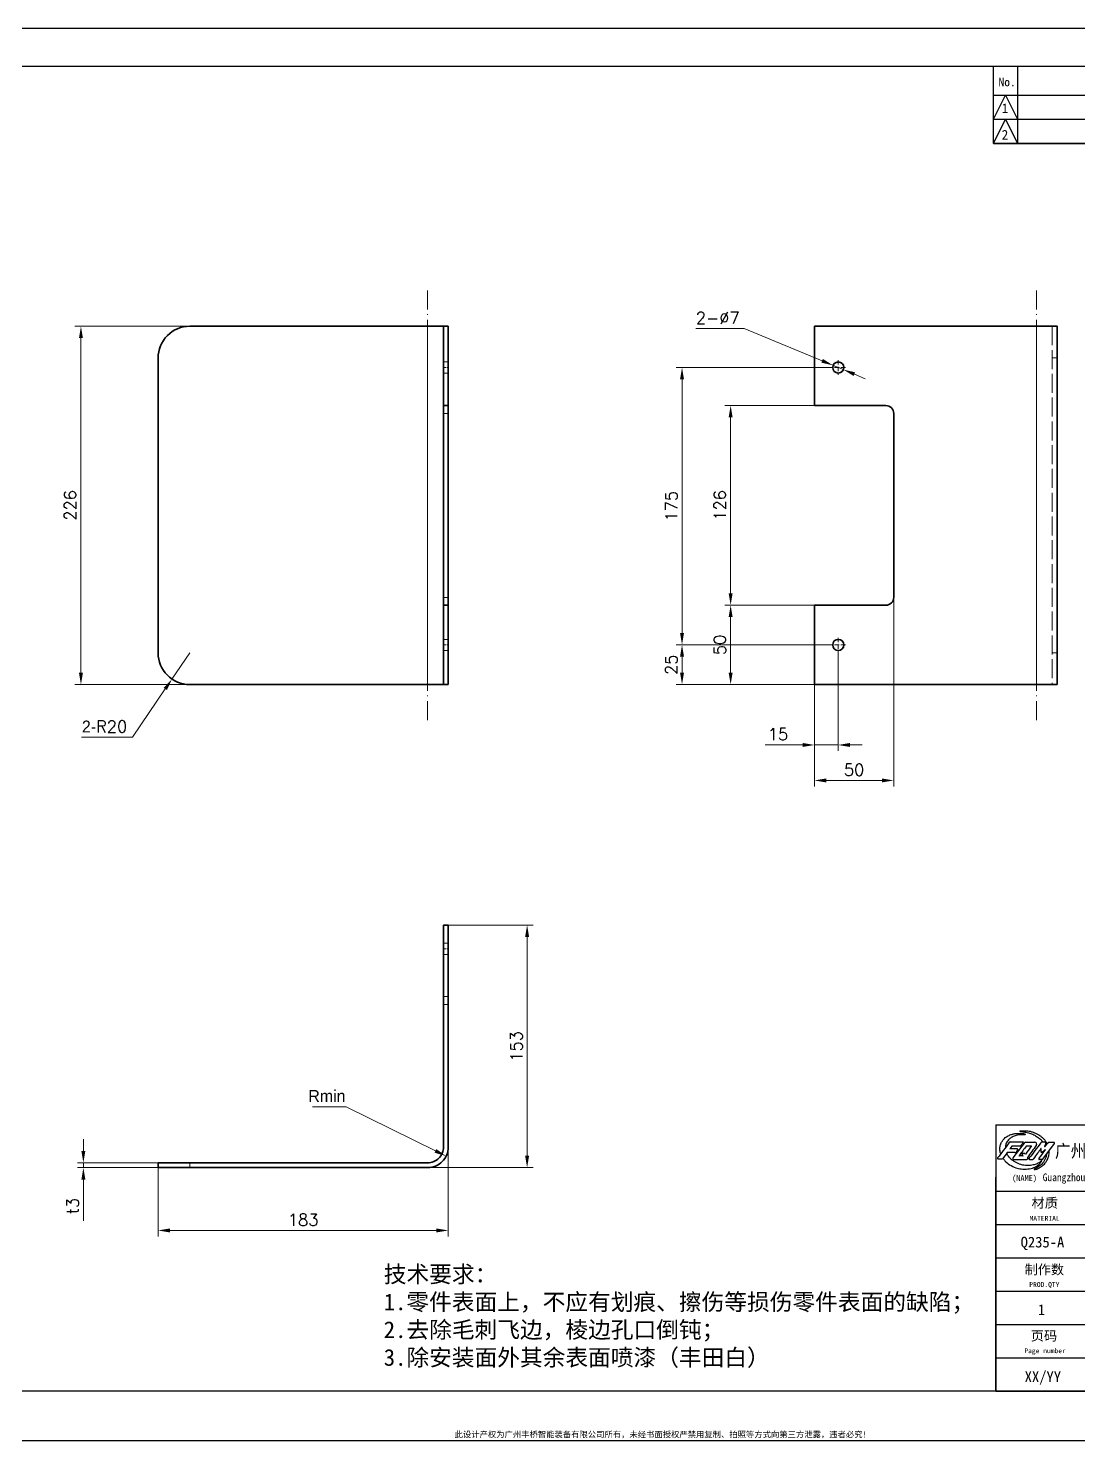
# Model space of a CAD drawing. Header units: millimetres. Extents: x -168473 to -148463, y 295526 to 306160.
# Drawn here: x -159856 to -159194, y 302217 to 303108 of the extents above; entities that cross this region are included whole.
import ezdxf
from ezdxf.enums import TextEntityAlignment as Align

# ---------------------------------------------------------------- set-up
doc = ezdxf.new("R2010")
doc.units = ezdxf.units.MM
for name, pattern in [('CENTER2', [28.575, 19.05, -3.175, 3.175, -3.175]), ('DASHDOT', [18.5, 12, -3, 0.5, -3]), ('DASHED', [15, 12, -3]), ('DASHED2', [9.525, 6.35, -3.175])]:
    doc.linetypes.add(name, pattern=pattern)
for name, color, linetype, lineweight in [('A3', 3, 'Continuous', 20), ('中心线', 2, 'CENTER2', 13), ('尺寸线', 3, 'Continuous', 13), ('文字', 1, 'Continuous', 13), ('细实线', 4, 'Continuous', 25), ('虚线', 2, 'DASHED2', 25)]:
    doc.layers.add(name, color=color, linetype=linetype, lineweight=lineweight)
doc.layers.add('MARK', color=7, linetype='Continuous')
doc.styles.add('CH-1', font='')
doc.styles.get("Standard").update_dxf_attribs({"font": 'txt', "bigfont": 'gbcbig.shx'})
doc.styles.get('CH-1').set_extended_font_data('SimSun')
doc.dimstyles.new('副本03', dxfattribs={"dimscale": 3, "dimtxt": 2.5, "dimasz": 2.5, "dimexe": 1.25, "dimexo": 0, "dimgap": 1, "dimtad": 1, "dimdsep": 46, "dimtxsty": 'Standard', "dimcen": 1, "dimclrd": 3, "dimclre": 3, "dimclrt": 1, "dimadec": 1, "dimazin": 2, "dimtfac": 1, "dimtmove": 0, "dimatfit": 3, "dimfxl": 0, "dimtolj": 1, "dimlwd": -1, "dimlwe": -1, "dimarcsym": 0})
doc.dimstyles.new('副本03$3', dxfattribs={"dimscale": 3, "dimtxt": 2.5, "dimasz": 2.5, "dimexe": 1.25, "dimexo": 0, "dimgap": 1, "dimtad": 1, "dimtih": 1, "dimtoh": 1, "dimdsep": 46, "dimtxsty": 'Standard', "dimcen": 1, "dimclrd": 3, "dimclre": 3, "dimclrt": 1, "dimadec": 1, "dimazin": 2, "dimtfac": 1, "dimtmove": 0, "dimatfit": 3, "dimfxl": 0, "dimtolj": 1, "dimlwd": -1, "dimlwe": -1, "dimarcsym": 0})
doc.dimstyles.new('副本03$4', dxfattribs={"dimscale": 3, "dimtxt": 2.5, "dimasz": 2.5, "dimexe": 1.25, "dimexo": 0, "dimgap": 1, "dimtad": 1, "dimtih": 1, "dimtoh": 1, "dimdsep": 46, "dimtxsty": 'Standard', "dimcen": 1, "dimclrd": 3, "dimclre": 3, "dimclrt": 1, "dimadec": 1, "dimazin": 2, "dimtfac": 1, "dimtmove": 0, "dimatfit": 3, "dimfxl": 0, "dimtolj": 1, "dimlwd": -1, "dimlwe": -1, "dimarcsym": 0})

# ---------------------------------------------------------------- blocks, each defined once
blk = doc.blocks.new('A$C2CD672AE')
for p, q in [((-218.5, -289), (-218.5, 8)), ((-218.5, 8), (201.5, 8)), ((201.5, 8), (201.5, -289)), ((-193.5, 0), (193.5, 0)), ((-193.5, -278.55), (-193.5, 0)), ((69.95, -16.21), (69.95, 0)), ((69.95, 0), (181.5, 0)), ((69.95, 0), (181.5, 0)), ((69.95, 0), (181.5, 0)), ((69.95, 0), (181.5, 0)), ((75.02, 0), (75.02, -16.21)), ((154.5, 0), (154.5, -16.21)), ((154.5, 0), (154.5, -16.21)), ((154.5, 0), (154.5, -16.21)), ((154.5, 0), (154.5, -16.21)), ((154.5, 0), (154.5, -16.21)), ((169.5, 0), (169.5, -16.21)), ((169.5, 0), (169.5, -16.21)), ((169.5, 0), (169.5, -16.21)), ((169.5, 0), (169.5, -16.21)), ((169.5, 0), (169.5, -16.21)), ((181.5, 0), (181.5, -16.21)), ((181.5, 0), (181.5, -16.21)), ((181.5, 0), (181.5, -16.21)), ((181.5, 0), (181.5, -16.21)), ((181.5, 0), (181.5, -16.21)), ((193.5, 0), (193.5, -278.55)), ((69.95, -11.14), (72.49, -6.07)), ((69.95, -6.07), (181.5, -6.07)), ((69.95, -6.07), (181.5, -6.07)), ((69.95, -6.07), (181.5, -6.07)), ((69.95, -6.07), (181.5, -6.07)), ((72.49, -6.07), (75.02, -11.14)), ((181.5, -6.07), (193.5, -6.07)), ((181.5, -6.07), (193.5, -6.07)), ((181.5, -6.07), (193.5, -6.07)), ((181.5, -6.07), (193.5, -6.07)), ((69.95, -16.21), (72.49, -11.14)), ((69.95, -11.14), (181.5, -11.14)), ((69.95, -11.14), (181.5, -11.14)), ((69.95, -11.14), (181.5, -11.14)), ((69.95, -11.14), (181.5, -11.14)), ((72.49, -11.14), (75.02, -16.21)), ((69.95, -16.21), (193.5, -16.21)), ((193.5, -16.21), (69.95, -16.21)), ((69.95, -16.21), (193.5, -16.21)), ((193.5, -278.55), (-193.5, -278.55)), ((201.5, -289), (-218.5, -289))]:
    blk.add_line(p, q)
at = {"style": 'CH-1'}
for s, height, p in [('No.', 1.775, (72.85, -3.33)), ('设 变 内 容', 1.775, (116.34, -1.91)), ('日 期', 1.775, (161.67, -2.16)), ('变更者', 1.775, (175.88, -2.16)), ('锐角除去', 1.775, (187.88, -1.63)), ('REVISION', 1.775, (116.61, -4.62)), ('DATE', 1.775, (162.09, -4.87)), ('REVR', 1.775, (176.3, -4.87)), ('1', 2.03, (72.4, -8.84)), ('C0.5', 1.775, (187.88, -11.03)), ('2', 2.03, (72.4, -14.39))]:
    blk.add_text(s, height=height, dxfattribs=at).set_placement(p, align=Align.MIDDLE)
at = {"style": 'CH-1', "width": 0.7}
blk.add_text('ACUTE ANGLE', height=1.7746, dxfattribs=at).set_placement((187.88, -4.69), align=Align.MIDDLE)
at = {"char_height": 1.25}
for s, insert, width, attachment_point in [('{\\Ftxt,@extfont2|c134;FQM-ER-GL-90A(A3)}', (183.75, 6), 39, 5), ('{\\fSimSun|b1|i0|c134|p2;此设计产权为广州丰桥智能装备有限公司所有，未经书面授权严禁用复制、拍照等方式向第三方泄露，违者必究!}', (0, -288.5), 387, 8)]:
    blk.add_mtext(s, dxfattribs=dict(at, insert=insert, width=width, attachment_point=attachment_point))
blk = doc.blocks.new('A$C34C2392C')
at = {"linetype": 'CENTER2', "ltscale": 0.3}
for p, q in [((-5.53, 4.13), (-5.53, -4.13)), ((16.64, 0), (-11.88, 0))]:
    blk.add_line(p, q, dxfattribs=at)
for p, q in [((1.54, 1.6), (14.34, 3.2)), ((14.34, 3.2), (14.34, -3.2)), ((1.54, -1.6), (1.54, 1.6)), ((14.34, -3.2), (1.54, -1.6))]:
    blk.add_line(p, q)
for radius in [3.2, 1.6]:
    blk.add_arc((-5.53, 0), radius, 0, 359.9894)
blk = doc.blocks.new('A$C67844AE1')
for p, q in [((-492, 112), (0, 112)), ((-246, 112), (-246, -112)), ((-184.5, 112), (-184.5, 56)), ((-123, 112), (-123, 56)), ((-61.5, 112), (-61.5, 56)), ((0, -112), (0, 112)), ((-246, 84), (0, 84)), ((-492, 68), (-492, -112)), ((-492, 68), (-492, -112)), ((-492, -112), (-492, 68)), ((-492, 68), (-492, -112)), ((-492, 68), (-492, -112)), ((-492, 68), (-492, -112)), ((-492, 68), (-492, -112)), ((-492, 68), (-492, -112)), ((-492, 68), (-492, -112)), ((-492, -112), (-492, 68)), ((-492, 68), (-492, -112)), ((-492, 68), (-492, -112)), ((-492, 68), (-492, -112)), ((-492, 68), (-492, -112)), ((-492, 56), (0, 56)), ((-410, 56), (-410, -112)), ((-328, 56), (-328, -56)), ((-492, 28), (-246, 28)), ((-492, 0), (0, 0)), ((-492, -28), (-246, -28)), ((-492, -56), (0, -56)), ((-492, -84), (-410, -84)), ((-492, -112), (0, -112))]:
    blk.add_line(p, q)
at = {"color": 4, "ltscale": 0.5}
for p, q in [((-468.4, 96.5), (-477.7, 84.1)), ((-467.1, 97.2), (-459.4, 97.2)), ((-451, 97.2), (-453.6, 97.2)), ((-452.7, 83.1), (-442.9, 96.3)), ((-447.5, 97.2), (-443.3, 97.2)), ((-482.7, 88.4), (-486.5, 83.4)), ((-478.7, 93.9), (-480.4, 91.7)), ((-473.8, 90.8), (-475.1, 88.9)), ((-469.3, 85.8), (-472.6, 85.8)), ((-469.2, 85.9), (-470.1, 87.3)), ((-467.8, 87.8), (-469.9, 87.8)), ((-467.8, 87.8), (-467.4, 87.1)), ((-487, 83.1), (-490.1, 83.1)), ((-477, 82.8), (-466, 82.8)), ((-463.8, 82.8), (-461.4, 82.8))]:
    blk.add_line(p, q, dxfattribs=at)
for centre, radius, start, end in [((-480, 96.4), 1.09, 90, 143.2146), ((-469.2, 97.2), 0.219, 322.847, 90), ((-467.1, 95.6), 1.64, 90, 143.1791), ((-459.4, 95.6), 1.64, 323.504, 90), ((-453.6, 96.7), 0.547, 90, 142.7605), ((-443.3, 96.6), 0.547, 323.5154, 90), ((-490.1, 83.7), 0.547, 143.2146, 270), ((-487, 83.7), 0.547, 270, 322.7804), ((-482.3, 88.1), 0.547, 90, 142.7804), ((-480.4, 91.7), 0.0547, 142.9576, 270), ((-478.7, 93.9), 0.0547, 90, 142.9576), ((-477, 83.6), 0.821, 143.1791, 270), ((-472.6, 85.8), 0.0547, 143.2802, 270), ((-471.7, 94.5), 0.547, 270, 322.847), ((-469.3, 85.8), 0.0547, 270, 30.8735), ((-467.4, 87.1), 0.0547, 209.8404, 323.8117), ((-466.4, 94.1), 0.0547, 90, 143.2802), ((-463.8, 83.4), 0.547, 142.7605, 270), ((-462.2, 94.1), 0.0547, 323.8117, 90), ((-455.8, 83.1), 0.274, 143.387, 270), ((-454.1, 91.8), 0.137, 354.5829, 143.4402), ((-450.5, 90.9), 0.137, 323.3038, 127.2693), ((-461.4, 83.6), 0.821, 270, 323.3415), ((-453.1, 83.4), 0.547, 270, 323.5154)]:
    blk.add_arc(centre, radius, start, end, dxfattribs=at)
at = {"color": 3, "ltscale": 0.5}
for points, knots in [([(-471.9, 106.8), (-471.9, 106.8), (-471.9, 106.9), (-471.1, 106.9), (-470.1, 107), (-468.3, 106.9), (-466.3, 106.9), (-463.9, 106.7), (-461.4, 105.9), (-458.9, 105.1), (-456.8, 104), (-455, 102.8), (-453.4, 101.6), (-451.6, 99.9), (-450.3, 98.1), (-449.4, 96.7), (-449.1, 95.9), (-449, 95.7)], [0, 0, 0, 0, 0.013513, 0.041806, 0.340693, 0.661167, 1.001786, 1.450195, 1.93793, 2.441413, 2.919246, 3.201062, 3.624217, 4.053268, 4.510623, 4.853859, 4.962074, 4.962074, 4.962074, 4.962074]), ([(-488, 87.4), (-488.3, 88.2), (-488.6, 89.5), (-488.8, 91.4), (-488.7, 93), (-488.5, 94.5), (-488, 95.9), (-487.3, 97.3), (-486.5, 98.5), (-485.6, 99.9), (-484.1, 101.2), (-482.1, 102.5), (-479.6, 103.7), (-476.6, 104.5), (-473.5, 104.7), (-470.8, 104.7), (-469, 104.5), (-468.1, 104.3), (-467.6, 104.2), (-467.4, 104.1), (-467.4, 103.8), (-467.5, 103.6), (-467.7, 103.6), (-467.8, 103.6)], [0.033361, 0.033361, 0.033361, 0.033361, 0.471833, 0.793856, 1.06763, 1.327784, 1.632518, 1.904259, 2.171672, 2.434164, 2.811787, 3.221221, 3.771763, 4.287691, 4.918993, 5.487196, 5.736969, 5.935719, 6.004988, 6.011363, 6.068145, 6.111246, 6.151841, 6.151841, 6.151841, 6.151841]), ([(-467.8, 103.6), (-468.7, 103.6), (-471.1, 103.6), (-474.8, 103.2), (-478.3, 101.8), (-481.1, 99.8), (-483, 97.3), (-484, 94.8), (-484, 93.4), (-483.9, 92.9)], [0, 0, 0, 0, 0.511401, 1.333961, 2.006207, 2.544799, 3.201133, 3.690752, 3.982461, 3.982461, 3.982461, 3.982461]), ([(-486.1, 83.9), (-485.6, 83.2), (-484.1, 81), (-480.4, 78), (-475.7, 75.7), (-470.4, 74.5), (-465.2, 74.6), (-460.4, 75.6), (-456.8, 77.7), (-454.7, 79.8), (-453.7, 81.1), (-453.4, 81.9), (-453.8, 82), (-453.8, 81.9), (-453.9, 81.8)], [0.008574, 0.008574, 0.008574, 0.008574, 0.511088, 1.461558, 2.551285, 3.372869, 4.408758, 5.360341, 6.07413, 6.646139, 6.965728, 7.014048, 7.055407, 7.097199, 7.097199, 7.097199, 7.097199]), ([(-453.9, 81.8), (-454.2, 81.5), (-455.1, 80.3), (-457.5, 79.1), (-460.3, 78.2), (-463.1, 77.6), (-465.7, 77.6), (-468.2, 77.7), (-470.3, 78.3), (-472.4, 78.9), (-474.6, 79.8), (-476.8, 81.1), (-479, 82.6), (-480.7, 84.6), (-482.1, 86.3), (-482.8, 87.5), (-483, 88)], [0, 0, 0, 0, 0.227272, 0.804496, 1.430419, 1.862632, 2.367125, 2.88024, 3.204387, 3.579335, 4.036384, 4.516387, 4.985288, 5.507707, 5.907232, 6.223175, 6.223175, 6.223175, 6.223175]), ([(-449.4, 87.5), (-449.5, 86.9), (-449.6, 86.1), (-449.9, 84.8), (-450.4, 83.8), (-450.8, 82.6), (-451.5, 81.6), (-452.2, 80.2), (-453.2, 79.2), (-454.3, 78), (-455.6, 77.1), (-457, 76.1), (-458.4, 75.4), (-459.2, 74.9), (-459.9, 74.7), (-459.9, 74.2), (-459.7, 74.2), (-459.5, 74.2)], [0.004933, 0.004933, 0.004933, 0.004933, 0.333622, 0.498315, 0.724349, 0.934741, 1.17012, 1.401267, 1.780901, 1.94954, 2.292483, 2.648069, 2.865789, 3.139575, 3.199954, 3.253921, 3.331828, 3.331828, 3.331828, 3.331828]), ([(-459.5, 74.2), (-459.1, 74.3), (-457.8, 74.6), (-455.9, 75.5), (-453.8, 76.8), (-452, 78), (-450.5, 79.8), (-449.2, 81.6), (-448.2, 83.9), (-447.3, 86.8), (-447.3, 89.1), (-447.3, 90.4)], [0, 0, 0, 0, 0.196818, 0.752706, 1.133972, 1.558354, 1.94217, 2.414014, 2.774875, 3.316286, 4.02771, 4.02771, 4.02771, 4.02771])]:
    blk.add_open_spline(points, degree=3, knots=knots, dxfattribs=at)
at = {"color": 4, "ltscale": 0.5}
for points, knots in [([(-480.8, 97), (-480.9, 96.9), (-481, 96.8), (-481.1, 96.7), (-484.3, 92.4), (-487.4, 88.2), (-490.6, 84)], [-0.084236, -0.084236, -0.084236, -0.084236, 0, 0, 0, 2.885251, 2.885251, 2.885251, 2.885251]), ([(-480, 97.5), (-479.8, 97.5), (-479.7, 97.5), (-479.5, 97.5), (-479.5, 97.5), (-479.5, 97.5), (-479.5, 97.5), (-476.4, 97.5), (-473.2, 97.5), (-470.1, 97.5), (-470.1, 97.5), (-470.1, 97.5), (-470.1, 97.5), (-469.8, 97.5), (-469.5, 97.5), (-469.2, 97.5)], [-0.077734, -0.077734, -0.077734, -0.077734, 0, 0, 0, 0, 0, 0, 1.729211, 1.729211, 1.729211, 1.729211, 1.729211, 1.729211, 1.885805, 1.885805, 1.885805, 1.885805]), ([(-469, 97.1), (-469.2, 96.9), (-469.4, 96.7), (-469.5, 96.5), (-469.5, 96.5), (-469.5, 96.5), (-469.5, 96.5), (-470, 95.8), (-470.6, 95.1), (-471.1, 94.4), (-471.1, 94.4), (-471.1, 94.4), (-471.1, 94.4), (-471.2, 94.3), (-471.2, 94.3), (-471.3, 94.2)], [-0.1423966, -0.1423966, -0.1423966, -0.1423966, 0, 0, 0, 0, 0, 0, 0.4822707, 0.4822707, 0.4822707, 0.4822707, 0.4822707, 0.4822707, 0.529029, 0.529029, 0.529029, 0.529029]), ([(-454.1, 97), (-454.2, 96.8), (-454.4, 96.6), (-454.5, 96.4), (-457.7, 92.2), (-460.8, 88.1), (-464, 84), (-464, 83.9), (-464.1, 83.8), (-464.2, 83.7)], [-0.140102, -0.140102, -0.140102, -0.140102, 0, 0, 0, 2.844058, 2.844058, 2.844058, 2.913465, 2.913465, 2.913465, 2.913465]), ([(-451, 97.2), (-451, 97.2), (-450.8, 97.2), (-450.4, 97), (-450.2, 96.5), (-450.3, 95.9), (-450.5, 95.2), (-450.8, 94.5), (-451, 94), (-451.1, 93.7), (-451.1, 93.6), (-451, 93.6), (-450.8, 93.6), (-450.5, 94), (-450, 94.6), (-449.2, 95.5), (-448.6, 96.3), (-448, 96.8), (-447.7, 97.1), (-447.5, 97.2)], [0, 0, 0, 0, 0.047379, 0.11361, 0.198731, 0.32589, 0.467244, 0.599055, 0.733672, 0.758899, 0.77069, 0.790267, 0.820293, 0.867992, 1.054564, 1.278066, 1.476304, 1.62487, 1.711224, 1.711224, 1.711224, 1.711224]), ([(-471.7, 94), (-471.7, 94), (-471.7, 94), (-471.8, 94), (-471.8, 94), (-471.8, 94), (-471.8, 94), (-474.1, 94), (-476.4, 94), (-478.7, 94)], [-0.012966, -0.012966, -0.012966, -0.012966, 0, 0, 0, 0, 0, 0, 1.257183, 1.257183, 1.257183, 1.257183]), ([(-469.9, 87.8), (-470, 87.8), (-470, 87.8), (-470.1, 87.7), (-470.2, 87.7), (-470.2, 87.6), (-470.2, 87.5), (-470.1, 87.4), (-470.1, 87.3), (-470.1, 87.3)], [0, 0, 0, 0, 0.0189462, 0.0330559, 0.0436533, 0.0575788, 0.0766083, 0.0956988, 0.1082528, 0.1082528, 0.1082528, 0.1082528]), ([(-456, 83.3), (-455.9, 83.5), (-455.7, 83.7), (-455.6, 83.9), (-455.6, 83.9), (-455.6, 83.9), (-455.6, 83.9), (-453.8, 86.2), (-452.1, 88.5), (-450.4, 90.9)], [-0.132838, -0.132838, -0.132838, -0.132838, 0, 0, 0, 0, 0, 0, 1.591518, 1.591518, 1.591518, 1.591518])]:
    blk.add_open_spline(points, degree=3, knots=knots, dxfattribs=at)
at = {"color": 3, "ltscale": 0.5}
blk.add_spline([(-471.9, 106.8), (-471.8, 106.5), (-471.3, 106.3), (-470, 106.2), (-468.7, 106), (-466.8, 105.7), (-464.7, 105.2), (-462.9, 104.7), (-461.1, 104), (-459.4, 103.1), (-457.9, 102.2), (-455.3, 100.3), (-454.1, 99.3), (-453.6, 98.7), (-452.3, 97.2)], degree=3, dxfattribs=at)
at = {"color": 4, "ltscale": 0.5}
for points in [[(-476, 88.6), (-478.1, 88.6), (-480.2, 88.6), (-482.3, 88.6)], [(-474.4, 91.6), (-476.4, 91.6), (-478.4, 91.6), (-480.4, 91.6)], [(-466.4, 94.2), (-468.5, 91.4), (-470.5, 88.6), (-472.6, 85.9)], [(-462.2, 94.1), (-463.9, 91.8), (-465.6, 89.4), (-467.3, 87.1)], [(-466.4, 94.2), (-465, 94.2), (-463.6, 94.2), (-462.2, 94.2)], [(-458.1, 94.6), (-460.6, 91.2), (-463.1, 87.8), (-465.6, 84.4)], [(-454.2, 91.9), (-456, 89.4), (-457.9, 86.9), (-460.7, 83.1)], [(-454.1, 89.6), (-454.1, 90.3), (-454, 91.1), (-453.9, 91.8)], [(-453.1, 89.1), (-452.3, 89.7), (-451.4, 90.4), (-450.6, 91.1)], [(-455.8, 82.9), (-454.9, 82.9), (-454, 82.9), (-453.1, 82.9)]]:
    blk.add_open_spline(points, degree=3, dxfattribs=at)
for points in [[(-476, 88.6), (-475.6, 88.6), (-475.4, 88.7), (-475.3, 88.7), (-475.1, 88.9)], [(-473.8, 90.8), (-473.7, 91), (-473.7, 91.2), (-473.8, 91.4), (-474, 91.5), (-474.2, 91.6), (-474.4, 91.6)], [(-465.6, 84.4), (-465.6, 84.3), (-465.6, 84.2), (-465.5, 84), (-465.4, 83.8), (-465.2, 83.4), (-465.1, 83.3), (-465.1, 83.1), (-465.4, 83), (-465.7, 82.9), (-466, 82.8)], [(-454.1, 89.6), (-454.2, 89.2), (-454.1, 89), (-454, 88.8), (-453.8, 88.8), (-453.6, 88.8), (-453.4, 88.9), (-453.1, 89.1)]]:
    blk.add_spline(points, degree=3, dxfattribs=at)
at = {"layer": '细实线', "color": 0, "linetype": 'Continuous'}
for p, q in [((-492, 112), (-492, 56)), ((-492, 68), (-492, -112)), ((-492, 68), (-492, -112)), ((-492, 68), (-492, -112))]:
    blk.add_line(p, q, dxfattribs=at)
at = {"lineweight": 35, "xscale": 4, "yscale": 4, "zscale": 4}
blk.add_blockref('A$C34C2392C', (-342.6, -78), dxfattribs=at)
at = {"style": 'CH-1'}
for s, height, p in [('批准', 8.11, (-215.2, 102.3)), ('审核', 8.11, (-153.8, 102.3)), ('制图', 8.11, (-92.2, 102.3)), ('设计', 8.11, (-30.8, 102.3)), ('Approval', 4.06, (-215.2, 89.1)), ('Inspection', 4.06, (-153.8, 89.1)), ('Drawing', 4.06, (-92.2, 89.1)), ('Design  ', 4.06, (-30.8, 89.1)), ('比例', 8.11, (-369.3, 46.3)), ('MATERIAL', 4.06, (-451.1, 33.3)), ('SCALE', 4.06, (-369.3, 33.1)), ('制作数', 8.11, (-451.3, -9.7)), ('车型', 8.11, (-287.3, -9.7)), ('PROD.QTY', 4.06, (-451.3, -22.9)), ('MODEL', 4.06, (-287.3, -22.9)), ('3RD ANGLE PROJECTION', 10, (-334.2, -102.6))]:
    blk.add_text(s, height=height, dxfattribs=at).set_placement(p, align=Align.MIDDLE)
at = {"lineweight": 35, "style": 'CH-1'}
for s, height, p in [('(NAME)', 4.87, (-478.4, 64.7)), ('部品图号：', 6.49, (-242.5, 46.4)), ('(Part Drawing No.)', 4.868, (-241.9, 37.3)), ('名称：', 6.49, (-242.5, -9.6)), ('(NAME)', 4.87, (-241.9, -18.7)), ('工序名称：', 6.49, (-242.5, -65.6))]:
    blk.add_text(s, height=height, dxfattribs=at).set_placement(p)
at = {"style": 'CH-1'}
blk.add_text('材质', height=8.11, dxfattribs=at).set_placement((-462.1, 42.2))
at = {"lineweight": 35, "style": 'CH-1'}
for s, height, p in [('热处理', 8.11, (-287.6, 46.3)), ('HEAT TREATMENT', 4.055, (-286.7, 33.3)), ('硬度', 8.11, (-369.6, -9.7)), ('HARDNESS', 4.06, (-368.7, -22.7)), ('HRC.', 9, (-392.3, -42.3, -1000.3)), ('页码', 8.11, (-451.6, -65.7)), ('Page number', 4.055, (-450.7, -78.7))]:
    blk.add_text(s, height=height, dxfattribs=at).set_placement(p, align=Align.MIDDLE)
at = {"layer": 'MARK', "style": 'CH-1', "width": 0.9}
blk.add_text('广州丰桥智能装备有限公司', height=10.8, dxfattribs=at).set_placement((-442.4, 84.4))
at = {"layer": 'MARK', "insert": (-452.7, 71), "char_height": 6.5, "width": 556.951, "attachment_point": 1, "style": 'CH-1'}
blk.add_mtext('{\\W0.9;Guangzhou Fengqiao Intelligent Equipment CO.,LTD}', dxfattribs=at)
blk = doc.blocks.new('1：1横')
blk.add_blockref('A$C2CD672AE', (-8412.44, 515.87))
at = {"xscale": 0.25, "yscale": 0.25, "zscale": 0.25}
blk.add_blockref('A$C67844AE1', (-8218.94, 265.32), dxfattribs=at)
blk = doc.blocks.new('*D7441')
at = {"layer": 'Defpoints', "color": 0}
for p in [(-159591.33, 302542.2), (-159541.6, 302542.2), (-159604.33, 302389.2)]:
    blk.add_point(p, dxfattribs=at)
at = {"layer": '尺寸线', "color": 3}
for p, q in [((-159591.33, 302542.2), (-159537.85, 302542.2)), ((-159541.6, 302396.7), (-159541.6, 302534.7)), ((-159604.33, 302389.2), (-159537.85, 302389.2))]:
    blk.add_line(p, q, dxfattribs=at)
for points in [[(-159542.85, 302534.7), (-159540.35, 302534.7), (-159541.6, 302542.2)], [(-159542.85, 302396.7), (-159540.35, 302396.7), (-159541.6, 302389.2)]]:
    blk.add_solid(points, dxfattribs=at)
at = {"layer": '尺寸线', "color": 1, "insert": (-159548.35, 302465.7), "char_height": 7.5, "attachment_point": 5, "rotation": 90}
blk.add_mtext('\\A1;153', dxfattribs=at)
blk = doc.blocks.new('*D7442')
at = {"layer": 'Defpoints', "color": 0}
for p in [(-159591.33, 302402.2), (-159774.33, 302389.2), (-159774.33, 302349.57)]:
    blk.add_point(p, dxfattribs=at)
at = {"layer": '尺寸线', "color": 3}
for p, q in [((-159591.33, 302402.2), (-159591.33, 302345.82)), ((-159774.33, 302389.2), (-159774.33, 302345.82)), ((-159598.83, 302349.57), (-159766.83, 302349.57))]:
    blk.add_line(p, q, dxfattribs=at)
for points in [[(-159766.83, 302350.82), (-159766.83, 302348.32), (-159774.33, 302349.57)], [(-159598.83, 302350.82), (-159598.83, 302348.32), (-159591.33, 302349.57)]]:
    blk.add_solid(points, dxfattribs=at)
at = {"layer": '尺寸线', "color": 1, "insert": (-159682.83, 302356.32), "char_height": 7.5, "attachment_point": 5}
blk.add_mtext('\\A1;183', dxfattribs=at)
blk = doc.blocks.new('*D7443')
at = {"layer": 'Defpoints', "color": 0}
for p in [(-159821.44, 302389.2), (-159774.33, 302392.2), (-159774.33, 302389.2)]:
    blk.add_point(p, dxfattribs=at)
at = {"layer": '尺寸线', "color": 3}
for p, q in [((-159821.44, 302399.7), (-159821.44, 302407.2)), ((-159774.33, 302392.2), (-159825.19, 302392.2)), ((-159774.33, 302389.2), (-159825.19, 302389.2)), ((-159821.44, 302392.2), (-159821.44, 302389.2)), ((-159821.44, 302381.7), (-159821.44, 302355.7))]:
    blk.add_line(p, q, dxfattribs=at)
for points in [[(-159822.69, 302399.7), (-159820.19, 302399.7), (-159821.44, 302392.2)], [(-159822.69, 302381.7), (-159820.19, 302381.7), (-159821.44, 302389.2)]]:
    blk.add_solid(points, dxfattribs=at)
at = {"layer": '尺寸线', "color": 1, "insert": (-159828.19, 302364.95), "char_height": 7.5, "attachment_point": 5, "rotation": 90}
blk.add_mtext('\\A1;t3', dxfattribs=at)
blk = doc.blocks.new('*D7444')
at = {"layer": 'Defpoints', "color": 0}
for p in [(-159604.33, 302402.2), (-159592.68, 302396.43)]:
    blk.add_point(p, dxfattribs=at)
at = {"layer": '尺寸线', "color": 3}
for p, q in [((-159676.98, 302427.61), (-159655.7, 302427.61)), ((-159655.7, 302427.61), (-159599.4, 302399.76))]:
    blk.add_line(p, q, dxfattribs=at)
blk.add_solid([(-159598.85, 302400.88), (-159599.95, 302398.64), (-159592.68, 302396.43)], dxfattribs=at)
at = {"layer": '尺寸线', "color": 1, "insert": (-159667.84, 302434.36), "char_height": 7.5, "attachment_point": 5}
blk.add_mtext('\\A1;{\\Fg13f12d,@extfont2|c134;Rmin}', dxfattribs=at)
blk = doc.blocks.new('*D7445')
at = {"layer": 'Defpoints', "color": 0}
for p in [(-159822.97, 302919.93), (-159735.91, 302919.93), (-159735.91, 302693.93)]:
    blk.add_point(p, dxfattribs=at)
at = {"layer": '尺寸线', "color": 3}
for p, q in [((-159735.91, 302919.93), (-159826.72, 302919.93)), ((-159822.97, 302701.43), (-159822.97, 302912.43)), ((-159735.91, 302693.93), (-159826.72, 302693.93))]:
    blk.add_line(p, q, dxfattribs=at)
for points in [[(-159824.22, 302912.43), (-159821.72, 302912.43), (-159822.97, 302919.93)], [(-159824.22, 302701.43), (-159821.72, 302701.43), (-159822.97, 302693.93)]]:
    blk.add_solid(points, dxfattribs=at)
at = {"layer": '尺寸线', "color": 1, "insert": (-159829.72, 302806.93), "char_height": 7.5, "attachment_point": 5, "rotation": 90}
blk.add_mtext('\\A1;226', dxfattribs=at)
blk = doc.blocks.new('*D7446')
at = {"layer": 'Defpoints', "color": 0}
for p in [(-159754.33, 302713.93), (-159765.56, 302697.38)]:
    blk.add_point(p, dxfattribs=at)
at = {"layer": '尺寸线', "color": 3}
for p, q in [((-159754.33, 302713.93), (-159765.56, 302697.38)), ((-159790.45, 302660.69), (-159769.77, 302691.17)), ((-159822.7, 302660.69), (-159790.45, 302660.69))]:
    blk.add_line(p, q, dxfattribs=at)
blk.add_solid([(-159770.8, 302691.87), (-159768.73, 302690.47), (-159765.56, 302697.38)], dxfattribs=at)
at = {"layer": '尺寸线', "color": 1, "insert": (-159808.07, 302667.44), "char_height": 7.5, "attachment_point": 5}
blk.add_mtext('\\A1;{\\Fg13f12d,@extfont2|c134;2-}R20', dxfattribs=at)
blk = doc.blocks.new('*D7447')
at = {"layer": 'Defpoints', "color": 0}
for p in [(-159360.39, 302869.93), (-159413.24, 302743.93), (-159360.39, 302743.93)]:
    blk.add_point(p, dxfattribs=at)
at = {"layer": '尺寸线', "color": 3}
for p, q in [((-159360.39, 302869.93), (-159416.99, 302869.93)), ((-159413.24, 302862.43), (-159413.24, 302751.43)), ((-159360.39, 302743.93), (-159416.99, 302743.93))]:
    blk.add_line(p, q, dxfattribs=at)
for points in [[(-159414.49, 302862.43), (-159411.99, 302862.43), (-159413.24, 302869.93)], [(-159414.49, 302751.43), (-159411.99, 302751.43), (-159413.24, 302743.93)]]:
    blk.add_solid(points, dxfattribs=at)
at = {"layer": '尺寸线', "color": 1, "insert": (-159419.99, 302806.93), "char_height": 7.5, "attachment_point": 5, "rotation": 90}
blk.add_mtext('\\A1;126', dxfattribs=at)
blk = doc.blocks.new('*D7448')
at = {"layer": 'Defpoints', "color": 0}
for p in [(-159388.69, 302743.93), (-159413.24, 302693.93), (-159360.39, 302693.93)]:
    blk.add_point(p, dxfattribs=at)
at = {"layer": '尺寸线', "color": 3}
for p, q in [((-159388.69, 302743.93), (-159416.99, 302743.93)), ((-159413.24, 302736.43), (-159413.24, 302701.43)), ((-159360.39, 302693.93), (-159416.99, 302693.93))]:
    blk.add_line(p, q, dxfattribs=at)
for points in [[(-159414.49, 302736.43), (-159411.99, 302736.43), (-159413.24, 302743.93)], [(-159414.49, 302701.43), (-159411.99, 302701.43), (-159413.24, 302693.93)]]:
    blk.add_solid(points, dxfattribs=at)
at = {"layer": '尺寸线', "color": 1, "insert": (-159419.99, 302718.93), "char_height": 7.5, "attachment_point": 5, "rotation": 90}
blk.add_mtext('\\A1;50', dxfattribs=at)
blk = doc.blocks.new('*D7449')
at = {"layer": 'Defpoints', "color": 0}
for p in [(-159310.39, 302772.32), (-159360.39, 302693.93), (-159360.39, 302633.43)]:
    blk.add_point(p, dxfattribs=at)
at = {"layer": '尺寸线', "color": 3}
for p, q in [((-159310.39, 302772.32), (-159310.39, 302629.68)), ((-159360.39, 302693.93), (-159360.39, 302629.68)), ((-159317.89, 302633.43), (-159352.89, 302633.43))]:
    blk.add_line(p, q, dxfattribs=at)
for points in [[(-159352.89, 302634.68), (-159352.89, 302632.18), (-159360.39, 302633.43)], [(-159317.89, 302634.68), (-159317.89, 302632.18), (-159310.39, 302633.43)]]:
    blk.add_solid(points, dxfattribs=at)
at = {"layer": '尺寸线', "color": 1, "insert": (-159335.39, 302640.18), "char_height": 7.5, "attachment_point": 5}
blk.add_mtext('\\A1;50', dxfattribs=at)
blk = doc.blocks.new('*D7450')
at = {"layer": 'Defpoints', "color": 0}
for p in [(-159345.39, 302714.38), (-159360.39, 302672.3), (-159360.39, 302655.81)]:
    blk.add_point(p, dxfattribs=at)
at = {"layer": '尺寸线', "color": 3}
for p, q in [((-159345.39, 302714.38), (-159345.39, 302652.06)), ((-159360.39, 302672.3), (-159360.39, 302652.06)), ((-159367.89, 302655.81), (-159391.39, 302655.81)), ((-159345.39, 302655.81), (-159360.39, 302655.81)), ((-159337.89, 302655.81), (-159330.39, 302655.81))]:
    blk.add_line(p, q, dxfattribs=at)
for points in [[(-159367.89, 302657.06), (-159367.89, 302654.56), (-159360.39, 302655.81)], [(-159337.89, 302657.06), (-159337.89, 302654.56), (-159345.39, 302655.81)]]:
    blk.add_solid(points, dxfattribs=at)
at = {"layer": '尺寸线', "color": 1, "insert": (-159383.39, 302662.56), "char_height": 7.5, "attachment_point": 5}
blk.add_mtext('\\A1;15', dxfattribs=at)
blk = doc.blocks.new('*D7451')
at = {"layer": 'Defpoints', "color": 0}
for p in [(-159349.94, 302718.93), (-159443.9, 302693.93), (-159360.39, 302693.93)]:
    blk.add_point(p, dxfattribs=at)
at = {"layer": '尺寸线', "color": 3}
for p, q in [((-159349.94, 302718.93), (-159447.65, 302718.93)), ((-159443.9, 302711.43), (-159443.9, 302701.43)), ((-159360.39, 302693.93), (-159447.65, 302693.93))]:
    blk.add_line(p, q, dxfattribs=at)
for points in [[(-159445.15, 302711.43), (-159442.65, 302711.43), (-159443.9, 302718.93)], [(-159445.15, 302701.43), (-159442.65, 302701.43), (-159443.9, 302693.93)]]:
    blk.add_solid(points, dxfattribs=at)
at = {"layer": '尺寸线', "color": 1, "insert": (-159450.65, 302706.43), "char_height": 7.5, "attachment_point": 5, "rotation": 90}
blk.add_mtext('\\A1;25', dxfattribs=at)
blk = doc.blocks.new('*D7452')
at = {"layer": 'Defpoints', "color": 0}
for p in [(-159443.9, 302893.93), (-159349.94, 302893.93), (-159398.8, 302718.93)]:
    blk.add_point(p, dxfattribs=at)
at = {"layer": '尺寸线', "color": 3}
for p, q in [((-159349.94, 302893.93), (-159447.65, 302893.93)), ((-159443.9, 302726.43), (-159443.9, 302886.43)), ((-159398.8, 302718.93), (-159447.65, 302718.93))]:
    blk.add_line(p, q, dxfattribs=at)
for points in [[(-159445.15, 302886.43), (-159442.65, 302886.43), (-159443.9, 302893.93)], [(-159445.15, 302726.43), (-159442.65, 302726.43), (-159443.9, 302718.93)]]:
    blk.add_solid(points, dxfattribs=at)
at = {"layer": '尺寸线', "color": 1, "insert": (-159450.65, 302806.43), "char_height": 7.5, "attachment_point": 5, "rotation": 90}
blk.add_mtext('\\A1;175', dxfattribs=at)
blk = doc.blocks.new('*D7453')
at = {"layer": 'Defpoints', "color": 0}
for p in [(-159348.62, 302895.27), (-159342.15, 302892.59)]:
    blk.add_point(p, dxfattribs=at)
at = {"layer": '尺寸线', "color": 3}
for p, q in [((-159435.13, 302918.47), (-159404.63, 302918.47)), ((-159404.63, 302918.47), (-159355.55, 302898.14)), ((-159342.15, 302892.59), (-159348.62, 302895.27)), ((-159335.23, 302889.72), (-159328.3, 302886.85))]:
    blk.add_line(p, q, dxfattribs=at)
for points in [[(-159355.07, 302899.29), (-159356.03, 302896.98), (-159348.62, 302895.27)], [(-159334.75, 302890.87), (-159335.7, 302888.56), (-159342.15, 302892.59)]]:
    blk.add_solid(points, dxfattribs=at)
at = {"layer": '尺寸线', "color": 1, "insert": (-159421.38, 302925.22), "char_height": 7.5, "attachment_point": 5}
blk.add_mtext('\\A1;2-%%c7', dxfattribs=at)

msp = doc.modelspace()

# ---------------------------------------------------------------- linework, layer by layer
at = {"color": 7, "lineweight": 35}
for p, q in [((-159604.33, 302919.927), (-159754.33, 302919.927)), ((-159604.33, 302919.927), (-159594.33, 302919.927)), ((-159594.33, 302919.927), (-159594.33, 302869.927)), ((-159591.33, 302919.927), (-159594.33, 302919.927)), ((-159591.33, 302919.927), (-159591.33, 302869.927)), ((-159360.388, 302919.927), (-159220.388, 302919.927)), ((-159360.388, 302919.927), (-159360.388, 302869.927)), ((-159220.388, 302919.927), (-159207.388, 302919.927)), ((-159207.388, 302919.927), (-159207.388, 302693.927)), ((-159774.33, 302899.927), (-159774.33, 302713.927)), ((-159594.33, 302869.927), (-159594.33, 302864.927)), ((-159591.33, 302869.927), (-159594.33, 302869.927)), ((-159591.33, 302864.927), (-159591.33, 302869.927)), ((-159315.388, 302869.927), (-159360.388, 302869.927)), ((-159594.33, 302748.927), (-159594.33, 302864.927)), ((-159591.33, 302748.927), (-159591.33, 302864.927)), ((-159310.388, 302748.927), (-159310.388, 302864.927)), ((-159594.33, 302748.927), (-159594.33, 302743.927)), ((-159591.33, 302743.927), (-159591.33, 302748.927)), ((-159594.33, 302743.927), (-159594.33, 302693.927)), ((-159591.33, 302743.927), (-159594.33, 302743.927)), ((-159591.33, 302743.927), (-159591.33, 302693.927)), ((-159360.388, 302743.927), (-159315.388, 302743.927)), ((-159360.388, 302743.927), (-159360.388, 302693.927)), ((-159604.33, 302693.927), (-159754.33, 302693.927)), ((-159594.33, 302693.927), (-159604.33, 302693.927)), ((-159591.33, 302693.927), (-159594.33, 302693.927)), ((-159360.388, 302693.927), (-159220.388, 302693.927)), ((-159207.388, 302693.927), (-159220.388, 302693.927)), ((-159594.33, 302542.196), (-159594.33, 302402.196)), ((-159591.33, 302542.196), (-159594.33, 302542.196)), ((-159591.33, 302542.196), (-159591.33, 302402.196)), ((-159774.33, 302392.196), (-159774.33, 302389.196)), ((-159754.33, 302392.196), (-159774.33, 302392.196)), ((-159754.33, 302389.196), (-159774.33, 302389.196)), ((-159604.33, 302392.196), (-159754.33, 302392.196)), ((-159604.33, 302389.196), (-159754.33, 302389.196))]:
    msp.add_line(p, q, dxfattribs=at)
at = {"color": 7, "lineweight": 13}
for p, q in [((-159604.33, 302919.927), (-159604.33, 302693.927)), ((-159220.388, 302919.927), (-159220.388, 302693.927)), ((-159591.33, 302864.927), (-159594.33, 302864.927)), ((-159591.33, 302748.927), (-159594.33, 302748.927)), ((-159754.33, 302392.196), (-159754.33, 302389.196))]:
    msp.add_line(p, q, dxfattribs=at)
at = {"color": 7, "lineweight": 35}
for centre in [(-159345.388, 302893.927), (-159345.388, 302718.927)]:
    msp.add_circle(centre, 3.5, dxfattribs=at)
for centre, radius, start, end in [((-159754.33, 302899.927), 20, 90.000003, 180.000005), ((-159315.388, 302864.927), 5, 0, 90.000003), ((-159315.388, 302748.927), 5, 269.999997, 0), ((-159754.33, 302713.927), 20, 180.000005, 269.999997), ((-159604.33, 302402.196), 10, 269.999997, 0), ((-159604.33, 302402.196), 13, 269.999997, 0)]:
    msp.add_arc(centre, radius, start, end, dxfattribs=at)
at = {"layer": 'A3'}
msp.add_lwpolyline([(-160112.918, 303107.908), (-158852.918, 303107.908), (-158852.918, 302216.908), (-160112.918, 302216.908)], close=True, dxfattribs=at)
at = {"layer": '中心线', "color": 2, "linetype": 'DASHDOT', "lineweight": 13}
for p, q in [((-159604.33, 302942.528), (-159604.33, 302671.327)), ((-159220.388, 302942.528), (-159220.388, 302671.327))]:
    msp.add_line(p, q, dxfattribs=at)
at = {"layer": '中心线', "color": 2, "linetype": 'DASHDOT', "lineweight": 13, "ltscale": 0.22749}
for p, q in [((-159345.388, 302898.477), (-159345.388, 302889.378)), ((-159345.388, 302723.477), (-159345.388, 302714.378))]:
    msp.add_line(p, q, dxfattribs=at)
at = {"layer": '中心线', "color": 2, "linetype": 'DASHDOT', "lineweight": 13, "ltscale": 0.090039}
for p, q in [((-159591.029, 302893.927), (-159594.631, 302893.927)), ((-159594.631, 302864.927), (-159591.029, 302864.927)), ((-159594.631, 302748.927), (-159591.029, 302748.927)), ((-159591.029, 302718.927), (-159594.631, 302718.927)), ((-159591.029, 302527.196), (-159594.631, 302527.196)), ((-159594.631, 302497.196), (-159591.029, 302497.196))]:
    msp.add_line(p, q, dxfattribs=at)
at = {"layer": '中心线', "color": 2, "linetype": 'DASHDOT', "lineweight": 13, "ltscale": 0.227539}
for p, q in [((-159340.838, 302893.927), (-159349.939, 302893.927)), ((-159340.838, 302718.927), (-159349.939, 302718.927))]:
    msp.add_line(p, q, dxfattribs=at)
at = {"layer": '虚线', "color": 1, "linetype": 'DASHED', "lineweight": 13}
for p, q in [((-159604.33, 302919.927), (-159604.33, 302693.927)), ((-159220.388, 302919.927), (-159220.388, 302693.927)), ((-159210.388, 302919.927), (-159210.388, 302693.927))]:
    msp.add_line(p, q, dxfattribs=at)
at = {"layer": '虚线', "color": 1, "linetype": 'DASHED', "lineweight": 13, "ltscale": 0.075}
for p, q in [((-159594.33, 302897.427), (-159591.33, 302897.427)), ((-159210.388, 302899.927), (-159207.388, 302899.927)), ((-159594.33, 302890.427), (-159591.33, 302890.427)), ((-159594.33, 302722.427), (-159591.33, 302722.427)), ((-159594.33, 302715.427), (-159591.33, 302715.427)), ((-159210.388, 302713.927), (-159207.388, 302713.927)), ((-159591.33, 302530.696), (-159594.33, 302530.696)), ((-159591.33, 302530.696), (-159594.33, 302530.696)), ((-159591.33, 302523.696), (-159594.33, 302523.696)), ((-159591.33, 302523.696), (-159594.33, 302523.696)), ((-159591.33, 302497.196), (-159594.33, 302497.196)), ((-159591.33, 302497.196), (-159594.33, 302497.196)), ((-159591.33, 302492.196), (-159594.33, 302492.196)), ((-159754.33, 302392.196), (-159754.33, 302389.196))]:
    msp.add_line(p, q, dxfattribs=at)

# ---------------------------------------------------------------- block references
at = {"color": 2, "xscale": 3, "yscale": 3, "zscale": 3}
msp.add_blockref('1：1横', (-134220.098, 301536.31), dxfattribs=at)

# ---------------------------------------------------------------- texts
at = {"layer": '尺寸线', "color": 1, "insert": (-159632.007, 302262.84), "char_height": 10.5, "width": 425.60054, "attachment_point": 7}
msp.add_mtext('\\A1;{\\fSimSun|b0|i0|c134|p2;\\Q0;\\P技术要求：\\P1.零件表面上，不应有划痕、擦伤等损伤零件表面的缺陷；\\P2.去除毛刺飞边，棱边孔口倒钝；\\P3.除安装面外其余表面喷漆（丰田白）}', dxfattribs=at)
at = {"layer": '文字', "color": 1, "linetype": 'Continuous', "style": 'CH-1'}
for s, p in [('Q235-A', (-159216.592, 302341.417, -750.242)), ('1', (-159217.166, 302299.548, -750.242)), ('XX/YY', (-159216.347, 302256.779, -750.242))]:
    msp.add_text(s, height=6.75, dxfattribs=at).set_placement(p, align=Align.MIDDLE)

# ---------------------------------------------------------------- dimensions: what is measured, and where the dimension line sits
at = {"layer": '尺寸线'}
dim = msp.add_diameter_dim_2p(p1=(-159342.155, 302892.588), p2=(-159348.622, 302895.267), dimstyle='副本03$3', override={"dimpost": '2-%%c<>'}, dxfattribs=at)
dim.commit()
dim.dimension.update_dxf_attribs({"geometry": '*D7453', "text_midpoint": (-159421.375, 302918.472), "dimtype": 163})
for base, p1, p2, picture, middle in [((-159822.965, 302919.927), (-159735.906, 302693.927), (-159735.906, 302919.927), '*D7445', (-159829.715, 302806.927)), ((-159443.904, 302893.927), (-159398.797, 302718.927), (-159349.939, 302893.927), '*D7452', (-159450.654, 302806.427)), ((-159413.24, 302743.927), (-159360.388, 302869.927), (-159360.388, 302743.927), '*D7447', (-159419.99, 302806.927)), ((-159413.24, 302693.927), (-159388.689, 302743.927), (-159360.388, 302693.927), '*D7448', (-159419.99, 302718.927)), ((-159443.904, 302693.927), (-159349.939, 302718.927), (-159360.388, 302693.927), '*D7451', (-159450.654, 302706.427)), ((-159541.604, 302542.196), (-159604.33, 302389.196), (-159591.33, 302542.196), '*D7441', (-159548.354, 302465.696))]:
    dim = msp.add_linear_dim(base=base, p1=p1, p2=p2, angle=90, dimstyle='副本03', dxfattribs=at)
    dim.commit()
    dim.dimension.update_dxf_attribs({"geometry": picture, "text_midpoint": middle})
for base, p1, p2, picture, middle in [((-159360.388, 302633.428), (-159310.388, 302772.322), (-159360.388, 302693.927), '*D7449', (-159335.388, 302640.178)), ((-159360.388, 302655.807), (-159345.388, 302714.378), (-159360.388, 302672.299), '*D7450', (-159383.388, 302662.557)), ((-159774.33, 302349.565), (-159591.33, 302402.196), (-159774.33, 302389.196), '*D7442', (-159682.83, 302356.315))]:
    dim = msp.add_linear_dim(base=base, p1=p1, p2=p2, dimstyle='副本03', dxfattribs=at)
    dim.commit()
    dim.dimension.update_dxf_attribs({"geometry": picture, "text_midpoint": middle})
dim = msp.add_radius_dim(center=(-159754.33, 302713.927), mpoint=(-159765.558, 302697.377), text='{\\Fg13f12d,@extfont2|c134;2-}<>', dimstyle='副本03$4', dxfattribs=at)
dim.commit()
dim.dimension.update_dxf_attribs({"geometry": '*D7446', "text_midpoint": (-159808.074, 302660.685), "dimtype": 164})
dim = msp.add_radius_dim(center=(-159604.33, 302402.196), mpoint=(-159592.678, 302396.432), text='{\\Fg13f12d,@extfont2|c134;Rmin}', dimstyle='副本03$4', override={"dimtmove": 1}, dxfattribs=at)
dim.commit()
dim.dimension.update_dxf_attribs({"geometry": '*D7444', "text_midpoint": (-159655.704, 302427.613), "dimtype": 164})
dim = msp.add_linear_dim(base=(-159821.44, 302389.196), p1=(-159774.33, 302392.196), p2=(-159774.33, 302389.196), angle=90, dimstyle='副本03', override={"dimpost": 't<>'}, dxfattribs=at)
dim.commit()
dim.dimension.update_dxf_attribs({"geometry": '*D7443', "text_midpoint": (-159828.19, 302364.946)})

doc.saveas('drawing.dxf')
